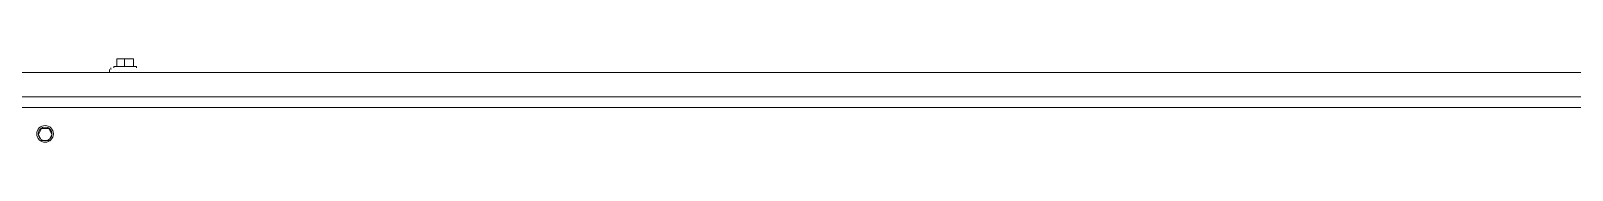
# Model space of a CAD drawing. Extents: x 0 to 160756, y 0 to 229247.
# Drawn here: x 94011 to 95252, y 80963 to 81030 of the extents above; entities that cross this region are included whole.
import ezdxf

# ---------------------------------------------------------------- set-up
doc = ezdxf.new("R2010")
doc.units = 0
doc.header["$LTSCALE"] = 10
doc.layers.add('XCM7Q30CDA-200K$0$xCUP-L40-M03-HVAC-EQ$0$XCUP-L40-HVAC-EQ$0$XCUP-L40-HVAC-EQ$0$XCUP-L40-HVAC-機房EQ$0$U-CDA-EQ', color=3, linetype='Continuous', lineweight=25)

# ---------------------------------------------------------------- blocks, each defined once
blk = doc.blocks.new('XCM7Q30CDA-200K$0$xCUP-L40-M03-HVAC-EQ$0$XCUP-L40-HVAC-EQ$0$XCUP-L40-HVAC-EQ$0$E315n')
at = {"layer": 'XCM7Q30CDA-200K$0$xCUP-L40-M03-HVAC-EQ$0$XCUP-L40-HVAC-EQ$0$XCUP-L40-HVAC-EQ$0$XCUP-L40-HVAC-機房EQ$0$U-CDA-EQ', "lineweight": 0}
for points in [[(2472.6, 1436.3), (2472.6, 4950.1)], [(2481.1, 1435.1), (2481.1, 4596)], [(2500.6, 1437.5), (2500.6, 4593.6)], [(2445.9, 3723.6), (2450.7, 3726)], [(2445.9, 3717.5), (2445.9, 3723.6)], [(2450.7, 3726), (2455.6, 3723.6)], [(2455.6, 3723.6), (2455.6, 3717.5)], [(2450.7, 3715.1), (2445.9, 3717.5)], [(2455.6, 3717.5), (2450.7, 3715.1)], [(2503, 3668.8), (2500.6, 3668.8)], [(2504.3, 3667.6), (2503, 3667.6)], [(2505.5, 3665.2), (2504.3, 3665.2)], [(2505.5, 3665.2), (2505.5, 3646.9)], [(2511.6, 3662.8), (2505.5, 3662.8)], [(2511.6, 3662.8), (2511.6, 3649.4)], [(2511.6, 3662.8), (2511.6, 3659.1)], [(2511.6, 3656.7), (2505.5, 3656.7)], [(2505.5, 3649.4), (2511.6, 3649.4)], [(2511.6, 3659.1), (2511.6, 3656.7)], [(2511.6, 3656.7), (2511.6, 3653)], [(2511.6, 3653), (2511.6, 3649.4)], [(2505.5, 3646.9), (2504.3, 3646.9)]]:
    blk.add_lwpolyline(points, dxfattribs=at)
for radius in [6.69, 5.48]:
    blk.add_circle((2451.3, 3720.6), radius, dxfattribs=at)
blk = doc.blocks.new('XCM7Q30CDA-200K')
at = {"layer": 'XCM7Q30CDA-200K$0$xCUP-L40-M03-HVAC-EQ$0$XCUP-L40-HVAC-EQ$0$XCUP-L40-HVAC-EQ$0$XCUP-L40-HVAC-機房EQ$0$U-CDA-EQ', "rotation": 90}
blk.add_blockref('XCM7Q30CDA-200K$0$xCUP-L40-M03-HVAC-EQ$0$XCUP-L40-HVAC-EQ$0$XCUP-L40-HVAC-EQ$0$E315n', (97743.2, 78518.3), dxfattribs=at)

msp = doc.modelspace()

# ---------------------------------------------------------------- block references
msp.add_blockref('XCM7Q30CDA-200K', (0, 0))

doc.saveas('drawing.dxf')
